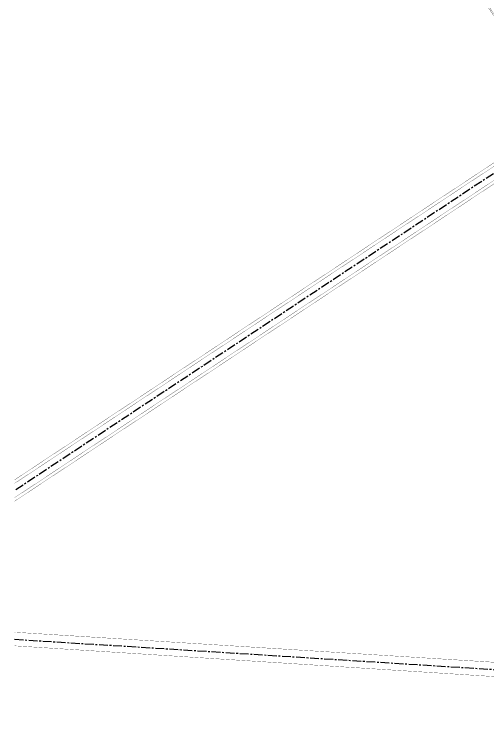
# Model space of a CAD drawing. Extents: x 10519 to 17598, y -625 to 2857.
# Drawn here: x 11563 to 12368, y -281 to 953 of the extents above; entities that cross this region are included whole.
import ezdxf

# ---------------------------------------------------------------- set-up
doc = ezdxf.new("R2010")
doc.units = 0
doc.header["$MEASUREMENT"] = 0
doc.linetypes.add('CENTER', pattern=[2, 1.25, -0.25, 0.25, -0.25])
doc.linetypes.add('CENTERX2', pattern=[4, 2.5, -0.5, 0.5, -0.5])
doc.layers.add('00000衢化东路中线', color=1, linetype='CENTER')
doc.layers.add('00000道路边线', color=2, linetype='CONTINUOUS')

msp = doc.modelspace()

# ---------------------------------------------------------------- linework, layer by layer
at = {"layer": '00000衢化东路中线', "color": 6, "linetype": 'CENTERX2', "ltscale": 6}
for p, q in [((13539.33, 1450.29), (11563.61, 142.73)), ((11563.61, -110.04), (12876.51, -192.85))]:
    msp.add_line(p, q, dxfattribs=at)
at = {"layer": '00000道路边线', "const_width": 0.4}
for points in [[(11692.32, 1988.44), (12352.79, 990.43), (12392.19, 930.89), (12467.3, 817.4), (12485.07, 790.53), (12480.36, 767.39), (11563.61, 161.11)], [(12495.88, 747.73), (12495.85, 747.73), (11563.61, 130.77)], [(12610.14, 601.56), (12520.04, 737.7), (12496.88, 742.42), (11563.61, 124.77)], [(12620.65, -164.31), (11563.61, -98.15)]]:
    msp.add_lwpolyline(points, dxfattribs=at)
for points in [[(11563.61, 155.12), (12484.84, 764.36), (12484.85, 764.4, 0.4142618), (12490.78, 793.5), (12479.31, 810.83), (12469.24, 826.05), (12444.47, 863.49, 0.0661387), (12439.28, 869.45), (12429.17, 878.36), (12195.26, 1231.93), (12349.57, 998.68), (12429.17, 878.36), (12195.26, 1231.93)], [(11563.61, -121.28), (12619.06, -188.9), (12706.69, -194.57), (12755.44, -197.79, -0.4206046), (12778.7, -224.93), (12773.82, -280.44), (12776.5, -249.9)]]:
    msp.add_lwpolyline(points, format="xyb", dxfattribs=at)

doc.saveas('drawing.dxf')
